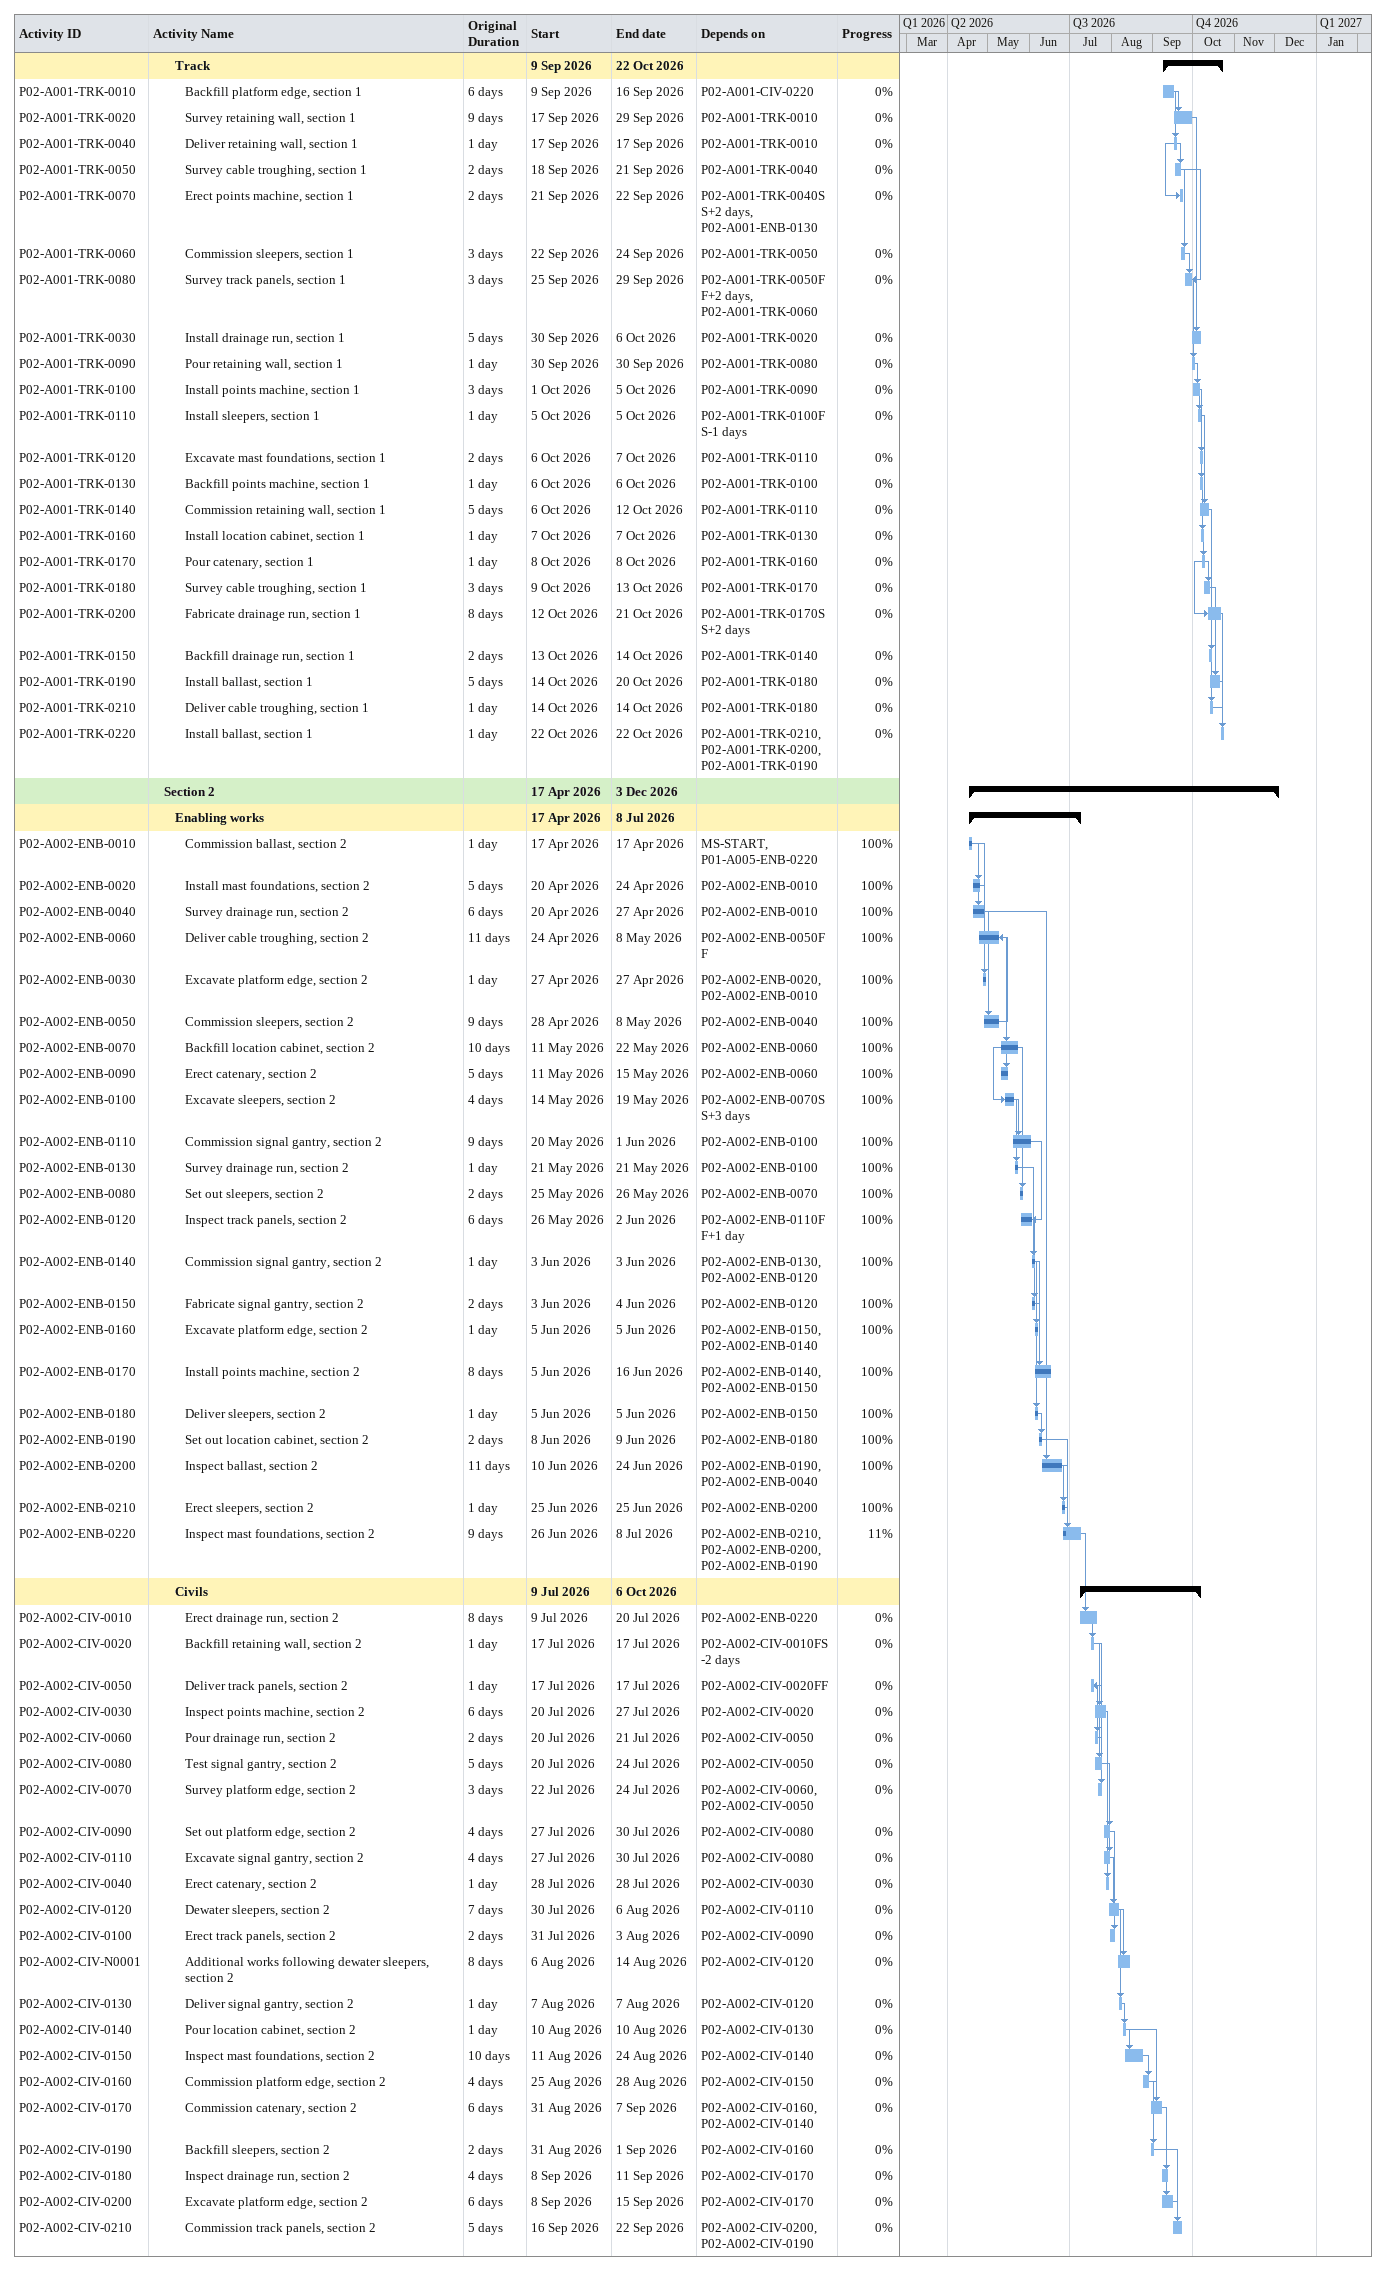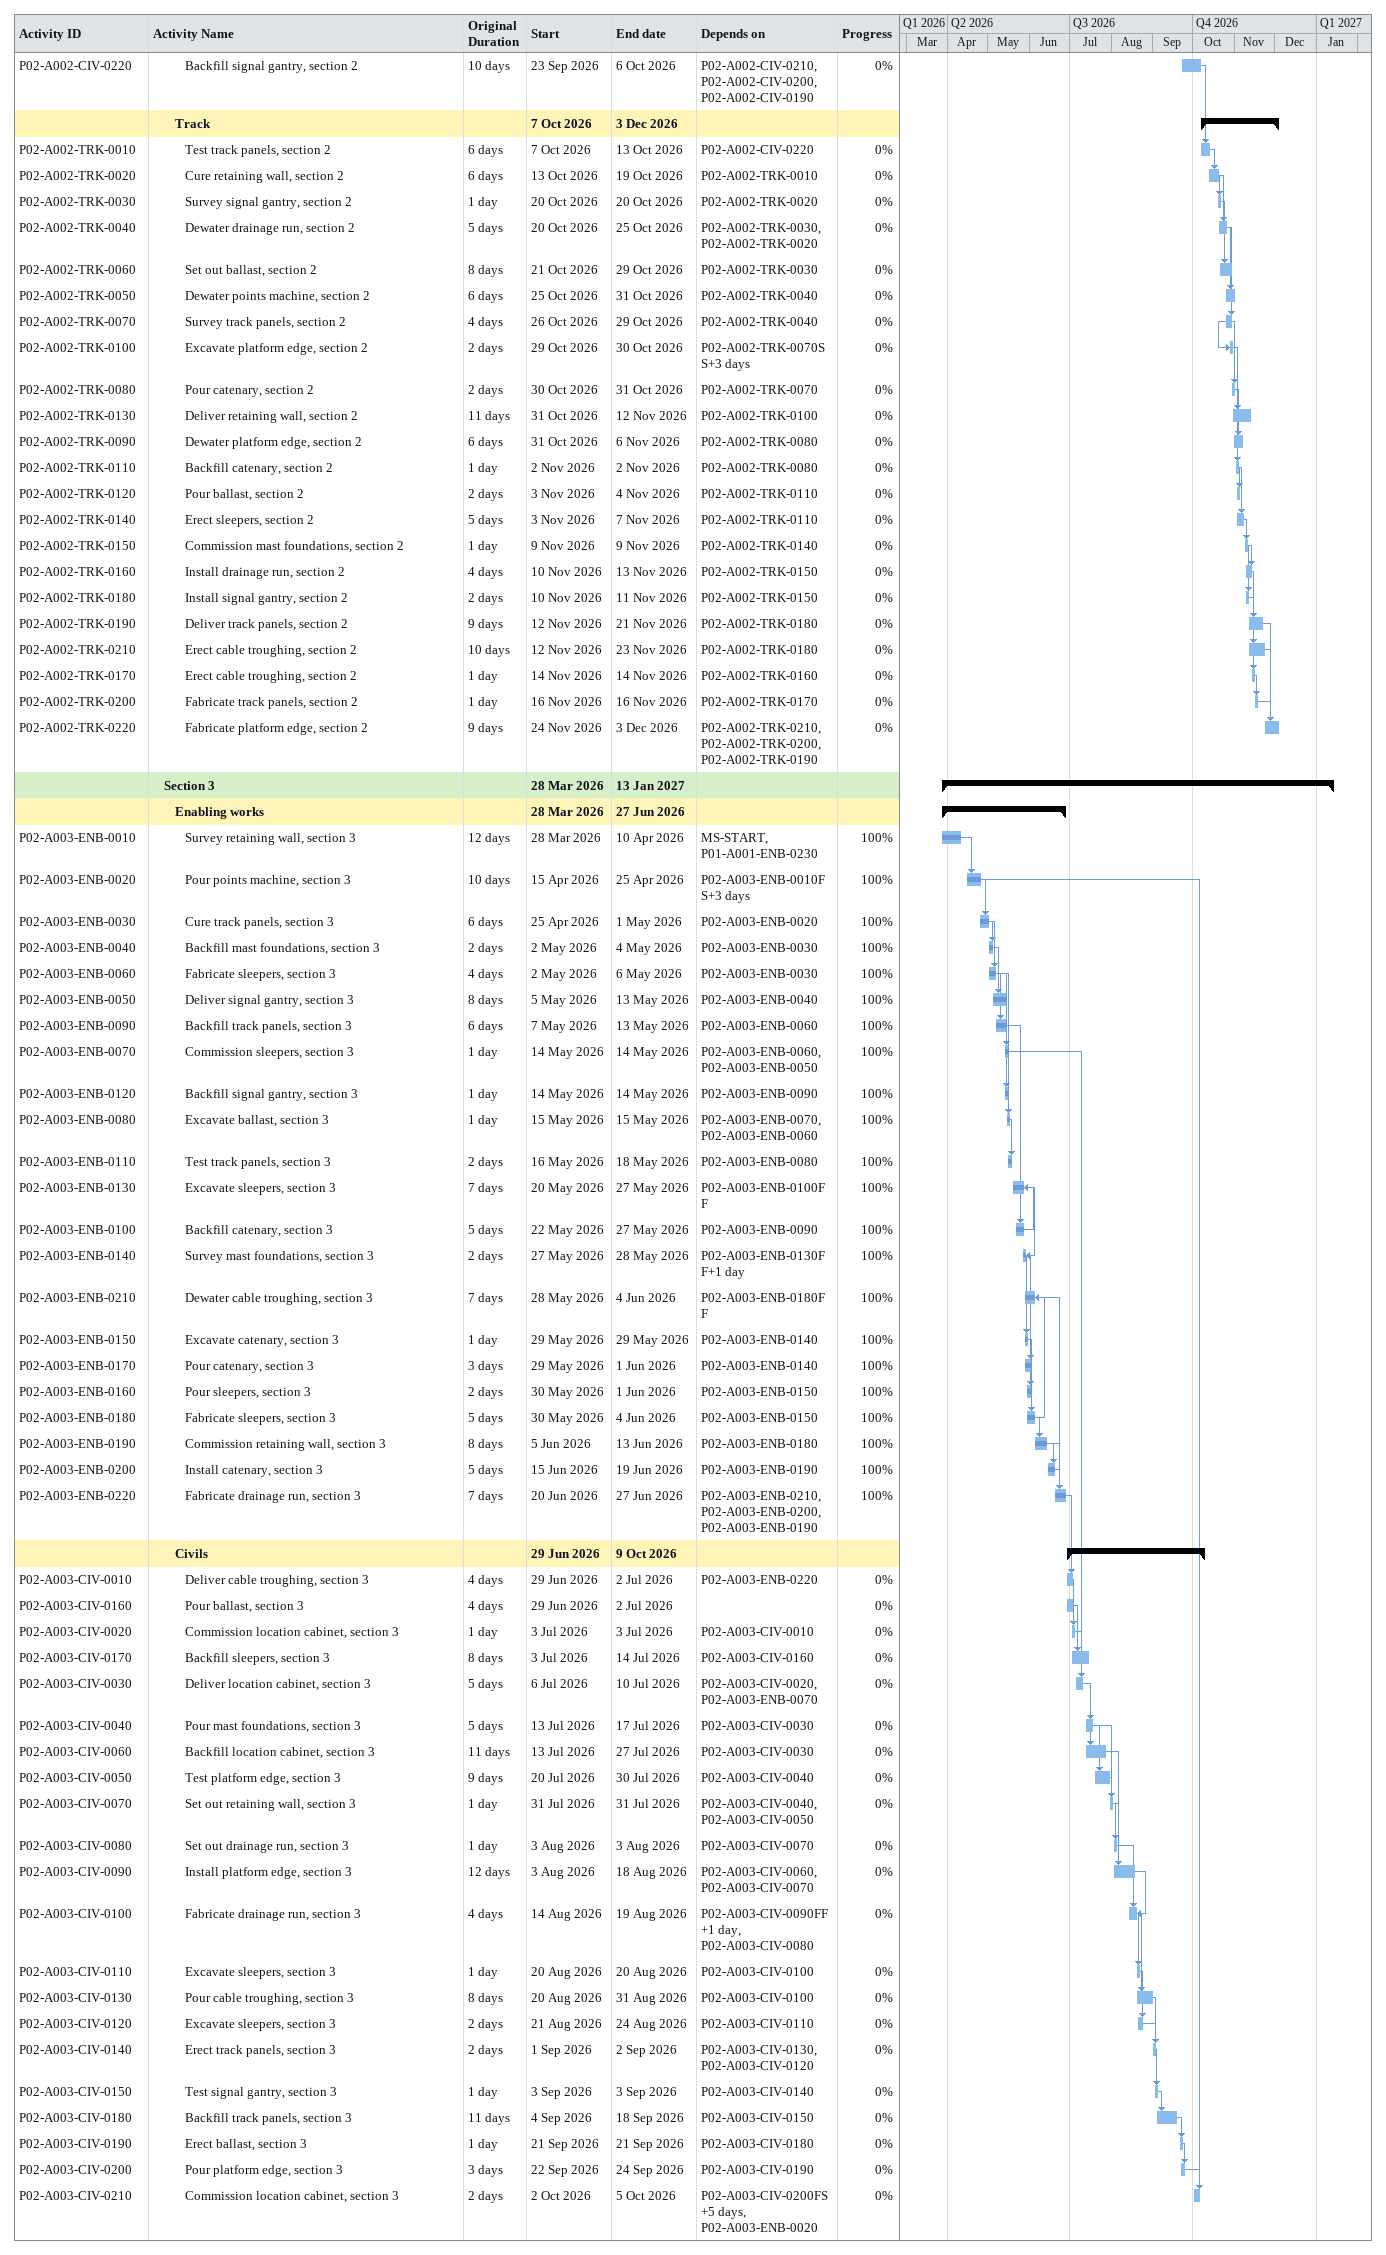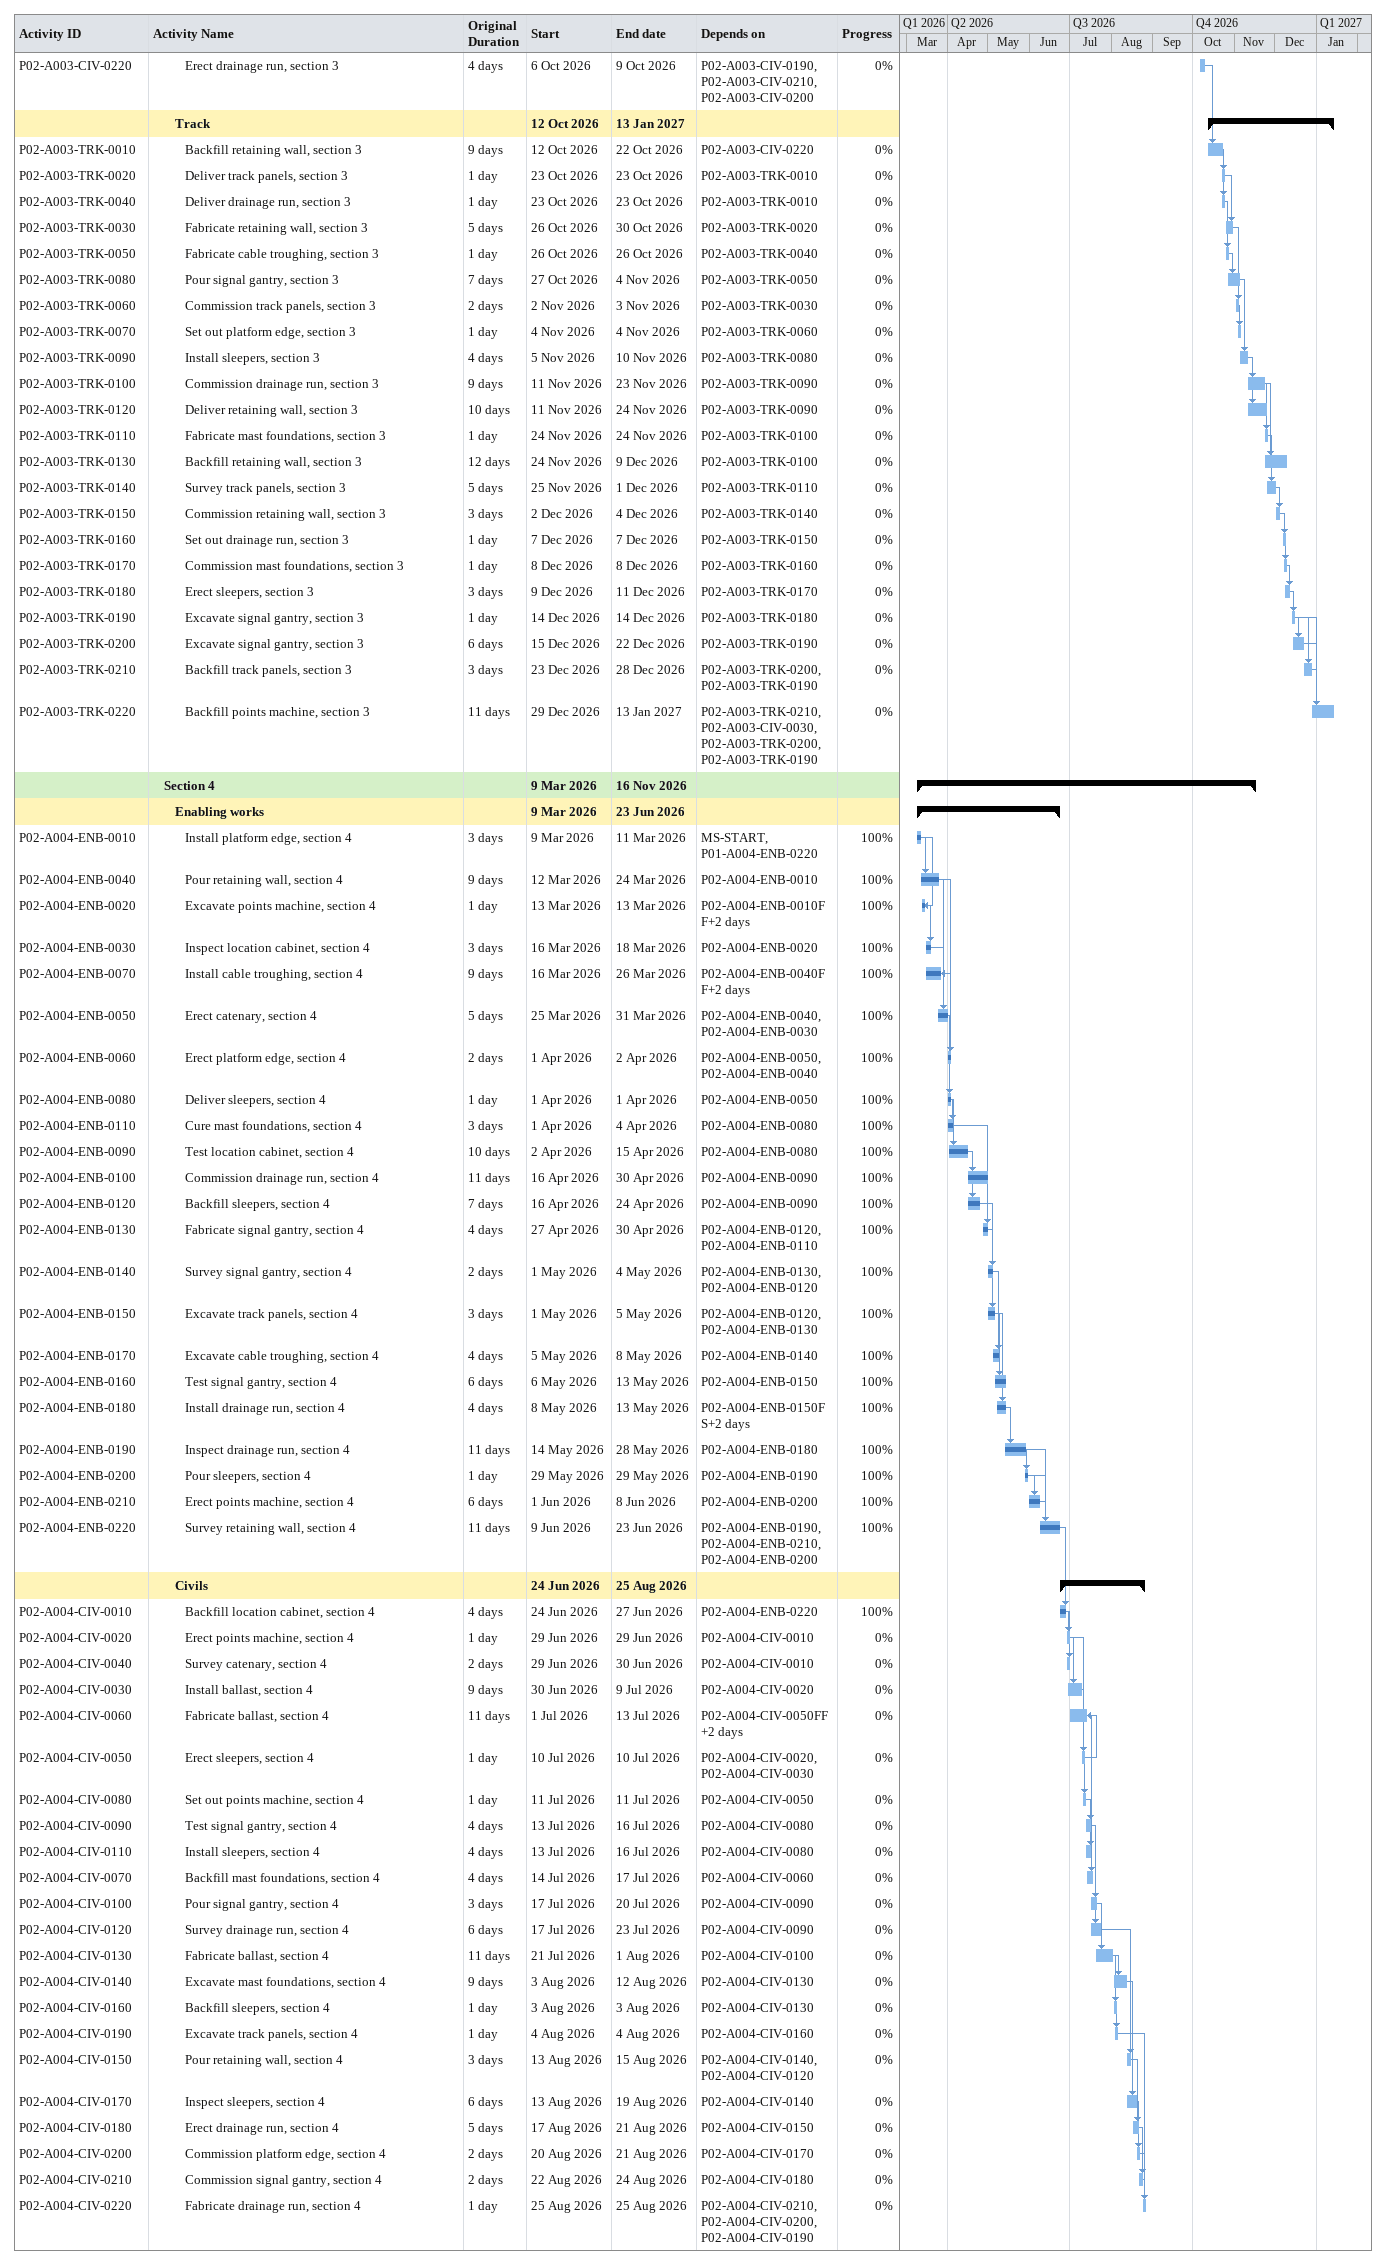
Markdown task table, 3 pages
| ID | Level | Task | Original duration | Start | Finish | Predecessors | % complete |
|---|---|---|---|---|---|---|---|
|  | 3 | **Track** |  | 2026-09-09 | 2026-10-22 |  |  |
| P02-A001-TRK-0010 | 4 | Backfill platform edge, section 1 | 6d | 2026-09-09 | 2026-09-16 | P02-A001-CIV-0220 | 0 |
| P02-A001-TRK-0020 | 4 | Survey retaining wall, section 1 | 9d | 2026-09-17 | 2026-09-29 | P02-A001-TRK-0010 | 0 |
| P02-A001-TRK-0040 | 4 | Deliver retaining wall, section 1 | 1d | 2026-09-17 | 2026-09-17 | P02-A001-TRK-0010 | 0 |
| P02-A001-TRK-0050 | 4 | Survey cable troughing, section 1 | 2d | 2026-09-18 | 2026-09-21 | P02-A001-TRK-0040 | 0 |
| P02-A001-TRK-0070 | 4 | Erect points machine, section 1 | 2d | 2026-09-21 | 2026-09-22 | P02-A001-TRK-0040SS+2d, P02-A001-ENB-0130 | 0 |
| P02-A001-TRK-0060 | 4 | Commission sleepers, section 1 | 3d | 2026-09-22 | 2026-09-24 | P02-A001-TRK-0050 | 0 |
| P02-A001-TRK-0080 | 4 | Survey track panels, section 1 | 3d | 2026-09-25 | 2026-09-29 | P02-A001-TRK-0050FF+2d, P02-A001-TRK-0060 | 0 |
| P02-A001-TRK-0030 | 4 | Install drainage run, section 1 | 5d | 2026-09-30 | 2026-10-06 | P02-A001-TRK-0020 | 0 |
| P02-A001-TRK-0090 | 4 | Pour retaining wall, section 1 | 1d | 2026-09-30 | 2026-09-30 | P02-A001-TRK-0080 | 0 |
| P02-A001-TRK-0100 | 4 | Install points machine, section 1 | 3d | 2026-10-01 | 2026-10-05 | P02-A001-TRK-0090 | 0 |
| P02-A001-TRK-0110 | 4 | Install sleepers, section 1 | 1d | 2026-10-05 | 2026-10-05 | P02-A001-TRK-0100FS-1d | 0 |
| P02-A001-TRK-0120 | 4 | Excavate mast foundations, section 1 | 2d | 2026-10-06 | 2026-10-07 | P02-A001-TRK-0110 | 0 |
| P02-A001-TRK-0130 | 4 | Backfill points machine, section 1 | 1d | 2026-10-06 | 2026-10-06 | P02-A001-TRK-0100 | 0 |
| P02-A001-TRK-0140 | 4 | Commission retaining wall, section 1 | 5d | 2026-10-06 | 2026-10-12 | P02-A001-TRK-0110 | 0 |
| P02-A001-TRK-0160 | 4 | Install location cabinet, section 1 | 1d | 2026-10-07 | 2026-10-07 | P02-A001-TRK-0130 | 0 |
| P02-A001-TRK-0170 | 4 | Pour catenary, section 1 | 1d | 2026-10-08 | 2026-10-08 | P02-A001-TRK-0160 | 0 |
| P02-A001-TRK-0180 | 4 | Survey cable troughing, section 1 | 3d | 2026-10-09 | 2026-10-13 | P02-A001-TRK-0170 | 0 |
| P02-A001-TRK-0200 | 4 | Fabricate drainage run, section 1 | 8d | 2026-10-12 | 2026-10-21 | P02-A001-TRK-0170SS+2d | 0 |
| P02-A001-TRK-0150 | 4 | Backfill drainage run, section 1 | 2d | 2026-10-13 | 2026-10-14 | P02-A001-TRK-0140 | 0 |
| P02-A001-TRK-0190 | 4 | Install ballast, section 1 | 5d | 2026-10-14 | 2026-10-20 | P02-A001-TRK-0180 | 0 |
| P02-A001-TRK-0210 | 4 | Deliver cable troughing, section 1 | 1d | 2026-10-14 | 2026-10-14 | P02-A001-TRK-0180 | 0 |
| P02-A001-TRK-0220 | 4 | Install ballast, section 1 | 1d | 2026-10-22 | 2026-10-22 | P02-A001-TRK-0210, P02-A001-TRK-0200, P02-A001-TRK-0190 | 0 |
|  | 2 | **Section 2** |  | 2026-04-17 | 2026-12-03 |  |  |
|  | 3 | **Enabling works** |  | 2026-04-17 | 2026-07-08 |  |  |
| P02-A002-ENB-0010 | 4 | Commission ballast, section 2 | 1d | 2026-04-17 | 2026-04-17 | MS-START, P01-A005-ENB-0220 | 100 |
| P02-A002-ENB-0020 | 4 | Install mast foundations, section 2 | 5d | 2026-04-20 | 2026-04-24 | P02-A002-ENB-0010 | 100 |
| P02-A002-ENB-0040 | 4 | Survey drainage run, section 2 | 6d | 2026-04-20 | 2026-04-27 | P02-A002-ENB-0010 | 100 |
| P02-A002-ENB-0060 | 4 | Deliver cable troughing, section 2 | 11d | 2026-04-24 | 2026-05-08 | P02-A002-ENB-0050FF | 100 |
| P02-A002-ENB-0030 | 4 | Excavate platform edge, section 2 | 1d | 2026-04-27 | 2026-04-27 | P02-A002-ENB-0020, P02-A002-ENB-0010 | 100 |
| P02-A002-ENB-0050 | 4 | Commission sleepers, section 2 | 9d | 2026-04-28 | 2026-05-08 | P02-A002-ENB-0040 | 100 |
| P02-A002-ENB-0070 | 4 | Backfill location cabinet, section 2 | 10d | 2026-05-11 | 2026-05-22 | P02-A002-ENB-0060 | 100 |
| P02-A002-ENB-0090 | 4 | Erect catenary, section 2 | 5d | 2026-05-11 | 2026-05-15 | P02-A002-ENB-0060 | 100 |
| P02-A002-ENB-0100 | 4 | Excavate sleepers, section 2 | 4d | 2026-05-14 | 2026-05-19 | P02-A002-ENB-0070SS+3d | 100 |
| P02-A002-ENB-0110 | 4 | Commission signal gantry, section 2 | 9d | 2026-05-20 | 2026-06-01 | P02-A002-ENB-0100 | 100 |
| P02-A002-ENB-0130 | 4 | Survey drainage run, section 2 | 1d | 2026-05-21 | 2026-05-21 | P02-A002-ENB-0100 | 100 |
| P02-A002-ENB-0080 | 4 | Set out sleepers, section 2 | 2d | 2026-05-25 | 2026-05-26 | P02-A002-ENB-0070 | 100 |
| P02-A002-ENB-0120 | 4 | Inspect track panels, section 2 | 6d | 2026-05-26 | 2026-06-02 | P02-A002-ENB-0110FF+1d | 100 |
| P02-A002-ENB-0140 | 4 | Commission signal gantry, section 2 | 1d | 2026-06-03 | 2026-06-03 | P02-A002-ENB-0130, P02-A002-ENB-0120 | 100 |
| P02-A002-ENB-0150 | 4 | Fabricate signal gantry, section 2 | 2d | 2026-06-03 | 2026-06-04 | P02-A002-ENB-0120 | 100 |
| P02-A002-ENB-0160 | 4 | Excavate platform edge, section 2 | 1d | 2026-06-05 | 2026-06-05 | P02-A002-ENB-0150, P02-A002-ENB-0140 | 100 |
| P02-A002-ENB-0170 | 4 | Install points machine, section 2 | 8d | 2026-06-05 | 2026-06-16 | P02-A002-ENB-0140, P02-A002-ENB-0150 | 100 |
| P02-A002-ENB-0180 | 4 | Deliver sleepers, section 2 | 1d | 2026-06-05 | 2026-06-05 | P02-A002-ENB-0150 | 100 |
| P02-A002-ENB-0190 | 4 | Set out location cabinet, section 2 | 2d | 2026-06-08 | 2026-06-09 | P02-A002-ENB-0180 | 100 |
| P02-A002-ENB-0200 | 4 | Inspect ballast, section 2 | 11d | 2026-06-10 | 2026-06-24 | P02-A002-ENB-0190, P02-A002-ENB-0040 | 100 |
| P02-A002-ENB-0210 | 4 | Erect sleepers, section 2 | 1d | 2026-06-25 | 2026-06-25 | P02-A002-ENB-0200 | 100 |
| P02-A002-ENB-0220 | 4 | Inspect mast foundations, section 2 | 9d | 2026-06-26 | 2026-07-08 | P02-A002-ENB-0210, P02-A002-ENB-0200, P02-A002-ENB-0190 | 11 |
|  | 3 | **Civils** |  | 2026-07-09 | 2026-10-06 |  |  |
| P02-A002-CIV-0010 | 4 | Erect drainage run, section 2 | 8d | 2026-07-09 | 2026-07-20 | P02-A002-ENB-0220 | 0 |
| P02-A002-CIV-0020 | 4 | Backfill retaining wall, section 2 | 1d | 2026-07-17 | 2026-07-17 | P02-A002-CIV-0010FS-2d | 0 |
| P02-A002-CIV-0050 | 4 | Deliver track panels, section 2 | 1d | 2026-07-17 | 2026-07-17 | P02-A002-CIV-0020FF | 0 |
| P02-A002-CIV-0030 | 4 | Inspect points machine, section 2 | 6d | 2026-07-20 | 2026-07-27 | P02-A002-CIV-0020 | 0 |
| P02-A002-CIV-0060 | 4 | Pour drainage run, section 2 | 2d | 2026-07-20 | 2026-07-21 | P02-A002-CIV-0050 | 0 |
| P02-A002-CIV-0080 | 4 | Test signal gantry, section 2 | 5d | 2026-07-20 | 2026-07-24 | P02-A002-CIV-0050 | 0 |
| P02-A002-CIV-0070 | 4 | Survey platform edge, section 2 | 3d | 2026-07-22 | 2026-07-24 | P02-A002-CIV-0060, P02-A002-CIV-0050 | 0 |
| P02-A002-CIV-0090 | 4 | Set out platform edge, section 2 | 4d | 2026-07-27 | 2026-07-30 | P02-A002-CIV-0080 | 0 |
| P02-A002-CIV-0110 | 4 | Excavate signal gantry, section 2 | 4d | 2026-07-27 | 2026-07-30 | P02-A002-CIV-0080 | 0 |
| P02-A002-CIV-0040 | 4 | Erect catenary, section 2 | 1d | 2026-07-28 | 2026-07-28 | P02-A002-CIV-0030 | 0 |
| P02-A002-CIV-0120 | 4 | Dewater sleepers, section 2 | 7d | 2026-07-30 | 2026-08-06 | P02-A002-CIV-0110 | 0 |
| P02-A002-CIV-0100 | 4 | Erect track panels, section 2 | 2d | 2026-07-31 | 2026-08-03 | P02-A002-CIV-0090 | 0 |
| P02-A002-CIV-N0001 | 4 | Additional works following dewater sleepers, section 2 | 8d | 2026-08-06 | 2026-08-14 | P02-A002-CIV-0120 | 0 |
| P02-A002-CIV-0130 | 4 | Deliver signal gantry, section 2 | 1d | 2026-08-07 | 2026-08-07 | P02-A002-CIV-0120 | 0 |
| P02-A002-CIV-0140 | 4 | Pour location cabinet, section 2 | 1d | 2026-08-10 | 2026-08-10 | P02-A002-CIV-0130 | 0 |
| P02-A002-CIV-0150 | 4 | Inspect mast foundations, section 2 | 10d | 2026-08-11 | 2026-08-24 | P02-A002-CIV-0140 | 0 |
| P02-A002-CIV-0160 | 4 | Commission platform edge, section 2 | 4d | 2026-08-25 | 2026-08-28 | P02-A002-CIV-0150 | 0 |
| P02-A002-CIV-0170 | 4 | Commission catenary, section 2 | 6d | 2026-08-31 | 2026-09-07 | P02-A002-CIV-0160, P02-A002-CIV-0140 | 0 |
| P02-A002-CIV-0190 | 4 | Backfill sleepers, section 2 | 2d | 2026-08-31 | 2026-09-01 | P02-A002-CIV-0160 | 0 |
| P02-A002-CIV-0180 | 4 | Inspect drainage run, section 2 | 4d | 2026-09-08 | 2026-09-11 | P02-A002-CIV-0170 | 0 |
| P02-A002-CIV-0200 | 4 | Excavate platform edge, section 2 | 6d | 2026-09-08 | 2026-09-15 | P02-A002-CIV-0170 | 0 |
| P02-A002-CIV-0210 | 4 | Commission track panels, section 2 | 5d | 2026-09-16 | 2026-09-22 | P02-A002-CIV-0200, P02-A002-CIV-0190 | 0 |
| P02-A002-CIV-0220 | 4 | Backfill signal gantry, section 2 | 10d | 2026-09-23 | 2026-10-06 | P02-A002-CIV-0210, P02-A002-CIV-0200, P02-A002-CIV-0190 | 0 |
|  | 3 | **Track** |  | 2026-10-07 | 2026-12-03 |  |  |
| P02-A002-TRK-0010 | 4 | Test track panels, section 2 | 6d | 2026-10-07 | 2026-10-13 | P02-A002-CIV-0220 | 0 |
| P02-A002-TRK-0020 | 4 | Cure retaining wall, section 2 | 6d | 2026-10-13 | 2026-10-19 | P02-A002-TRK-0010 | 0 |
| P02-A002-TRK-0030 | 4 | Survey signal gantry, section 2 | 1d | 2026-10-20 | 2026-10-20 | P02-A002-TRK-0020 | 0 |
| P02-A002-TRK-0040 | 4 | Dewater drainage run, section 2 | 5d | 2026-10-20 | 2026-10-25 | P02-A002-TRK-0030, P02-A002-TRK-0020 | 0 |
| P02-A002-TRK-0060 | 4 | Set out ballast, section 2 | 8d | 2026-10-21 | 2026-10-29 | P02-A002-TRK-0030 | 0 |
| P02-A002-TRK-0050 | 4 | Dewater points machine, section 2 | 6d | 2026-10-25 | 2026-10-31 | P02-A002-TRK-0040 | 0 |
| P02-A002-TRK-0070 | 4 | Survey track panels, section 2 | 4d | 2026-10-26 | 2026-10-29 | P02-A002-TRK-0040 | 0 |
| P02-A002-TRK-0100 | 4 | Excavate platform edge, section 2 | 2d | 2026-10-29 | 2026-10-30 | P02-A002-TRK-0070SS+3d | 0 |
| P02-A002-TRK-0080 | 4 | Pour catenary, section 2 | 2d | 2026-10-30 | 2026-10-31 | P02-A002-TRK-0070 | 0 |
| P02-A002-TRK-0130 | 4 | Deliver retaining wall, section 2 | 11d | 2026-10-31 | 2026-11-12 | P02-A002-TRK-0100 | 0 |
| P02-A002-TRK-0090 | 4 | Dewater platform edge, section 2 | 6d | 2026-10-31 | 2026-11-06 | P02-A002-TRK-0080 | 0 |
| P02-A002-TRK-0110 | 4 | Backfill catenary, section 2 | 1d | 2026-11-02 | 2026-11-02 | P02-A002-TRK-0080 | 0 |
| P02-A002-TRK-0120 | 4 | Pour ballast, section 2 | 2d | 2026-11-03 | 2026-11-04 | P02-A002-TRK-0110 | 0 |
| P02-A002-TRK-0140 | 4 | Erect sleepers, section 2 | 5d | 2026-11-03 | 2026-11-07 | P02-A002-TRK-0110 | 0 |
| P02-A002-TRK-0150 | 4 | Commission mast foundations, section 2 | 1d | 2026-11-09 | 2026-11-09 | P02-A002-TRK-0140 | 0 |
| P02-A002-TRK-0160 | 4 | Install drainage run, section 2 | 4d | 2026-11-10 | 2026-11-13 | P02-A002-TRK-0150 | 0 |
| P02-A002-TRK-0180 | 4 | Install signal gantry, section 2 | 2d | 2026-11-10 | 2026-11-11 | P02-A002-TRK-0150 | 0 |
| P02-A002-TRK-0190 | 4 | Deliver track panels, section 2 | 9d | 2026-11-12 | 2026-11-21 | P02-A002-TRK-0180 | 0 |
| P02-A002-TRK-0210 | 4 | Erect cable troughing, section 2 | 10d | 2026-11-12 | 2026-11-23 | P02-A002-TRK-0180 | 0 |
| P02-A002-TRK-0170 | 4 | Erect cable troughing, section 2 | 1d | 2026-11-14 | 2026-11-14 | P02-A002-TRK-0160 | 0 |
| P02-A002-TRK-0200 | 4 | Fabricate track panels, section 2 | 1d | 2026-11-16 | 2026-11-16 | P02-A002-TRK-0170 | 0 |
| P02-A002-TRK-0220 | 4 | Fabricate platform edge, section 2 | 9d | 2026-11-24 | 2026-12-03 | P02-A002-TRK-0210, P02-A002-TRK-0200, P02-A002-TRK-0190 | 0 |
|  | 2 | **Section 3** |  | 2026-03-28 | 2027-01-13 |  |  |
|  | 3 | **Enabling works** |  | 2026-03-28 | 2026-06-27 |  |  |
| P02-A003-ENB-0010 | 4 | Survey retaining wall, section 3 | 12d | 2026-03-28 | 2026-04-10 | MS-START, P01-A001-ENB-0230 | 100 |
| P02-A003-ENB-0020 | 4 | Pour points machine, section 3 | 10d | 2026-04-15 | 2026-04-25 | P02-A003-ENB-0010FS+3d | 100 |
| P02-A003-ENB-0030 | 4 | Cure track panels, section 3 | 6d | 2026-04-25 | 2026-05-01 | P02-A003-ENB-0020 | 100 |
| P02-A003-ENB-0040 | 4 | Backfill mast foundations, section 3 | 2d | 2026-05-02 | 2026-05-04 | P02-A003-ENB-0030 | 100 |
| P02-A003-ENB-0060 | 4 | Fabricate sleepers, section 3 | 4d | 2026-05-02 | 2026-05-06 | P02-A003-ENB-0030 | 100 |
| P02-A003-ENB-0050 | 4 | Deliver signal gantry, section 3 | 8d | 2026-05-05 | 2026-05-13 | P02-A003-ENB-0040 | 100 |
| P02-A003-ENB-0090 | 4 | Backfill track panels, section 3 | 6d | 2026-05-07 | 2026-05-13 | P02-A003-ENB-0060 | 100 |
| P02-A003-ENB-0070 | 4 | Commission sleepers, section 3 | 1d | 2026-05-14 | 2026-05-14 | P02-A003-ENB-0060, P02-A003-ENB-0050 | 100 |
| P02-A003-ENB-0120 | 4 | Backfill signal gantry, section 3 | 1d | 2026-05-14 | 2026-05-14 | P02-A003-ENB-0090 | 100 |
| P02-A003-ENB-0080 | 4 | Excavate ballast, section 3 | 1d | 2026-05-15 | 2026-05-15 | P02-A003-ENB-0070, P02-A003-ENB-0060 | 100 |
| P02-A003-ENB-0110 | 4 | Test track panels, section 3 | 2d | 2026-05-16 | 2026-05-18 | P02-A003-ENB-0080 | 100 |
| P02-A003-ENB-0130 | 4 | Excavate sleepers, section 3 | 7d | 2026-05-20 | 2026-05-27 | P02-A003-ENB-0100FF | 100 |
| P02-A003-ENB-0100 | 4 | Backfill catenary, section 3 | 5d | 2026-05-22 | 2026-05-27 | P02-A003-ENB-0090 | 100 |
| P02-A003-ENB-0140 | 4 | Survey mast foundations, section 3 | 2d | 2026-05-27 | 2026-05-28 | P02-A003-ENB-0130FF+1d | 100 |
| P02-A003-ENB-0210 | 4 | Dewater cable troughing, section 3 | 7d | 2026-05-28 | 2026-06-04 | P02-A003-ENB-0180FF | 100 |
| P02-A003-ENB-0150 | 4 | Excavate catenary, section 3 | 1d | 2026-05-29 | 2026-05-29 | P02-A003-ENB-0140 | 100 |
| P02-A003-ENB-0170 | 4 | Pour catenary, section 3 | 3d | 2026-05-29 | 2026-06-01 | P02-A003-ENB-0140 | 100 |
| P02-A003-ENB-0160 | 4 | Pour sleepers, section 3 | 2d | 2026-05-30 | 2026-06-01 | P02-A003-ENB-0150 | 100 |
| P02-A003-ENB-0180 | 4 | Fabricate sleepers, section 3 | 5d | 2026-05-30 | 2026-06-04 | P02-A003-ENB-0150 | 100 |
| P02-A003-ENB-0190 | 4 | Commission retaining wall, section 3 | 8d | 2026-06-05 | 2026-06-13 | P02-A003-ENB-0180 | 100 |
| P02-A003-ENB-0200 | 4 | Install catenary, section 3 | 5d | 2026-06-15 | 2026-06-19 | P02-A003-ENB-0190 | 100 |
| P02-A003-ENB-0220 | 4 | Fabricate drainage run, section 3 | 7d | 2026-06-20 | 2026-06-27 | P02-A003-ENB-0210, P02-A003-ENB-0200, P02-A003-ENB-0190 | 100 |
|  | 3 | **Civils** |  | 2026-06-29 | 2026-10-09 |  |  |
| P02-A003-CIV-0010 | 4 | Deliver cable troughing, section 3 | 4d | 2026-06-29 | 2026-07-02 | P02-A003-ENB-0220 | 0 |
| P02-A003-CIV-0160 | 4 | Pour ballast, section 3 | 4d | 2026-06-29 | 2026-07-02 |  | 0 |
| P02-A003-CIV-0020 | 4 | Commission location cabinet, section 3 | 1d | 2026-07-03 | 2026-07-03 | P02-A003-CIV-0010 | 0 |
| P02-A003-CIV-0170 | 4 | Backfill sleepers, section 3 | 8d | 2026-07-03 | 2026-07-14 | P02-A003-CIV-0160 | 0 |
| P02-A003-CIV-0030 | 4 | Deliver location cabinet, section 3 | 5d | 2026-07-06 | 2026-07-10 | P02-A003-CIV-0020, P02-A003-ENB-0070 | 0 |
| P02-A003-CIV-0040 | 4 | Pour mast foundations, section 3 | 5d | 2026-07-13 | 2026-07-17 | P02-A003-CIV-0030 | 0 |
| P02-A003-CIV-0060 | 4 | Backfill location cabinet, section 3 | 11d | 2026-07-13 | 2026-07-27 | P02-A003-CIV-0030 | 0 |
| P02-A003-CIV-0050 | 4 | Test platform edge, section 3 | 9d | 2026-07-20 | 2026-07-30 | P02-A003-CIV-0040 | 0 |
| P02-A003-CIV-0070 | 4 | Set out retaining wall, section 3 | 1d | 2026-07-31 | 2026-07-31 | P02-A003-CIV-0040, P02-A003-CIV-0050 | 0 |
| P02-A003-CIV-0080 | 4 | Set out drainage run, section 3 | 1d | 2026-08-03 | 2026-08-03 | P02-A003-CIV-0070 | 0 |
| P02-A003-CIV-0090 | 4 | Install platform edge, section 3 | 12d | 2026-08-03 | 2026-08-18 | P02-A003-CIV-0060, P02-A003-CIV-0070 | 0 |
| P02-A003-CIV-0100 | 4 | Fabricate drainage run, section 3 | 4d | 2026-08-14 | 2026-08-19 | P02-A003-CIV-0090FF+1d, P02-A003-CIV-0080 | 0 |
| P02-A003-CIV-0110 | 4 | Excavate sleepers, section 3 | 1d | 2026-08-20 | 2026-08-20 | P02-A003-CIV-0100 | 0 |
| P02-A003-CIV-0130 | 4 | Pour cable troughing, section 3 | 8d | 2026-08-20 | 2026-08-31 | P02-A003-CIV-0100 | 0 |
| P02-A003-CIV-0120 | 4 | Excavate sleepers, section 3 | 2d | 2026-08-21 | 2026-08-24 | P02-A003-CIV-0110 | 0 |
| P02-A003-CIV-0140 | 4 | Erect track panels, section 3 | 2d | 2026-09-01 | 2026-09-02 | P02-A003-CIV-0130, P02-A003-CIV-0120 | 0 |
| P02-A003-CIV-0150 | 4 | Test signal gantry, section 3 | 1d | 2026-09-03 | 2026-09-03 | P02-A003-CIV-0140 | 0 |
| P02-A003-CIV-0180 | 4 | Backfill track panels, section 3 | 11d | 2026-09-04 | 2026-09-18 | P02-A003-CIV-0150 | 0 |
| P02-A003-CIV-0190 | 4 | Erect ballast, section 3 | 1d | 2026-09-21 | 2026-09-21 | P02-A003-CIV-0180 | 0 |
| P02-A003-CIV-0200 | 4 | Pour platform edge, section 3 | 3d | 2026-09-22 | 2026-09-24 | P02-A003-CIV-0190 | 0 |
| P02-A003-CIV-0210 | 4 | Commission location cabinet, section 3 | 2d | 2026-10-02 | 2026-10-05 | P02-A003-CIV-0200FS+5d, P02-A003-ENB-0020 | 0 |
| P02-A003-CIV-0220 | 4 | Erect drainage run, section 3 | 4d | 2026-10-06 | 2026-10-09 | P02-A003-CIV-0190, P02-A003-CIV-0210, P02-A003-CIV-0200 | 0 |
|  | 3 | **Track** |  | 2026-10-12 | 2027-01-13 |  |  |
| P02-A003-TRK-0010 | 4 | Backfill retaining wall, section 3 | 9d | 2026-10-12 | 2026-10-22 | P02-A003-CIV-0220 | 0 |
| P02-A003-TRK-0020 | 4 | Deliver track panels, section 3 | 1d | 2026-10-23 | 2026-10-23 | P02-A003-TRK-0010 | 0 |
| P02-A003-TRK-0040 | 4 | Deliver drainage run, section 3 | 1d | 2026-10-23 | 2026-10-23 | P02-A003-TRK-0010 | 0 |
| P02-A003-TRK-0030 | 4 | Fabricate retaining wall, section 3 | 5d | 2026-10-26 | 2026-10-30 | P02-A003-TRK-0020 | 0 |
| P02-A003-TRK-0050 | 4 | Fabricate cable troughing, section 3 | 1d | 2026-10-26 | 2026-10-26 | P02-A003-TRK-0040 | 0 |
| P02-A003-TRK-0080 | 4 | Pour signal gantry, section 3 | 7d | 2026-10-27 | 2026-11-04 | P02-A003-TRK-0050 | 0 |
| P02-A003-TRK-0060 | 4 | Commission track panels, section 3 | 2d | 2026-11-02 | 2026-11-03 | P02-A003-TRK-0030 | 0 |
| P02-A003-TRK-0070 | 4 | Set out platform edge, section 3 | 1d | 2026-11-04 | 2026-11-04 | P02-A003-TRK-0060 | 0 |
| P02-A003-TRK-0090 | 4 | Install sleepers, section 3 | 4d | 2026-11-05 | 2026-11-10 | P02-A003-TRK-0080 | 0 |
| P02-A003-TRK-0100 | 4 | Commission drainage run, section 3 | 9d | 2026-11-11 | 2026-11-23 | P02-A003-TRK-0090 | 0 |
| P02-A003-TRK-0120 | 4 | Deliver retaining wall, section 3 | 10d | 2026-11-11 | 2026-11-24 | P02-A003-TRK-0090 | 0 |
| P02-A003-TRK-0110 | 4 | Fabricate mast foundations, section 3 | 1d | 2026-11-24 | 2026-11-24 | P02-A003-TRK-0100 | 0 |
| P02-A003-TRK-0130 | 4 | Backfill retaining wall, section 3 | 12d | 2026-11-24 | 2026-12-09 | P02-A003-TRK-0100 | 0 |
| P02-A003-TRK-0140 | 4 | Survey track panels, section 3 | 5d | 2026-11-25 | 2026-12-01 | P02-A003-TRK-0110 | 0 |
| P02-A003-TRK-0150 | 4 | Commission retaining wall, section 3 | 3d | 2026-12-02 | 2026-12-04 | P02-A003-TRK-0140 | 0 |
| P02-A003-TRK-0160 | 4 | Set out drainage run, section 3 | 1d | 2026-12-07 | 2026-12-07 | P02-A003-TRK-0150 | 0 |
| P02-A003-TRK-0170 | 4 | Commission mast foundations, section 3 | 1d | 2026-12-08 | 2026-12-08 | P02-A003-TRK-0160 | 0 |
| P02-A003-TRK-0180 | 4 | Erect sleepers, section 3 | 3d | 2026-12-09 | 2026-12-11 | P02-A003-TRK-0170 | 0 |
| P02-A003-TRK-0190 | 4 | Excavate signal gantry, section 3 | 1d | 2026-12-14 | 2026-12-14 | P02-A003-TRK-0180 | 0 |
| P02-A003-TRK-0200 | 4 | Excavate signal gantry, section 3 | 6d | 2026-12-15 | 2026-12-22 | P02-A003-TRK-0190 | 0 |
| P02-A003-TRK-0210 | 4 | Backfill track panels, section 3 | 3d | 2026-12-23 | 2026-12-28 | P02-A003-TRK-0200, P02-A003-TRK-0190 | 0 |
| P02-A003-TRK-0220 | 4 | Backfill points machine, section 3 | 11d | 2026-12-29 | 2027-01-13 | P02-A003-TRK-0210, P02-A003-CIV-0030, P02-A003-TRK-0200, P02-A003-TRK-0190 | 0 |
|  | 2 | **Section 4** |  | 2026-03-09 | 2026-11-16 |  |  |
|  | 3 | **Enabling works** |  | 2026-03-09 | 2026-06-23 |  |  |
| P02-A004-ENB-0010 | 4 | Install platform edge, section 4 | 3d | 2026-03-09 | 2026-03-11 | MS-START, P01-A004-ENB-0220 | 100 |
| P02-A004-ENB-0040 | 4 | Pour retaining wall, section 4 | 9d | 2026-03-12 | 2026-03-24 | P02-A004-ENB-0010 | 100 |
| P02-A004-ENB-0020 | 4 | Excavate points machine, section 4 | 1d | 2026-03-13 | 2026-03-13 | P02-A004-ENB-0010FF+2d | 100 |
| P02-A004-ENB-0030 | 4 | Inspect location cabinet, section 4 | 3d | 2026-03-16 | 2026-03-18 | P02-A004-ENB-0020 | 100 |
| P02-A004-ENB-0070 | 4 | Install cable troughing, section 4 | 9d | 2026-03-16 | 2026-03-26 | P02-A004-ENB-0040FF+2d | 100 |
| P02-A004-ENB-0050 | 4 | Erect catenary, section 4 | 5d | 2026-03-25 | 2026-03-31 | P02-A004-ENB-0040, P02-A004-ENB-0030 | 100 |
| P02-A004-ENB-0060 | 4 | Erect platform edge, section 4 | 2d | 2026-04-01 | 2026-04-02 | P02-A004-ENB-0050, P02-A004-ENB-0040 | 100 |
| P02-A004-ENB-0080 | 4 | Deliver sleepers, section 4 | 1d | 2026-04-01 | 2026-04-01 | P02-A004-ENB-0050 | 100 |
| P02-A004-ENB-0110 | 4 | Cure mast foundations, section 4 | 3d | 2026-04-01 | 2026-04-04 | P02-A004-ENB-0080 | 100 |
| P02-A004-ENB-0090 | 4 | Test location cabinet, section 4 | 10d | 2026-04-02 | 2026-04-15 | P02-A004-ENB-0080 | 100 |
| P02-A004-ENB-0100 | 4 | Commission drainage run, section 4 | 11d | 2026-04-16 | 2026-04-30 | P02-A004-ENB-0090 | 100 |
| P02-A004-ENB-0120 | 4 | Backfill sleepers, section 4 | 7d | 2026-04-16 | 2026-04-24 | P02-A004-ENB-0090 | 100 |
| P02-A004-ENB-0130 | 4 | Fabricate signal gantry, section 4 | 4d | 2026-04-27 | 2026-04-30 | P02-A004-ENB-0120, P02-A004-ENB-0110 | 100 |
| P02-A004-ENB-0140 | 4 | Survey signal gantry, section 4 | 2d | 2026-05-01 | 2026-05-04 | P02-A004-ENB-0130, P02-A004-ENB-0120 | 100 |
| P02-A004-ENB-0150 | 4 | Excavate track panels, section 4 | 3d | 2026-05-01 | 2026-05-05 | P02-A004-ENB-0120, P02-A004-ENB-0130 | 100 |
| P02-A004-ENB-0170 | 4 | Excavate cable troughing, section 4 | 4d | 2026-05-05 | 2026-05-08 | P02-A004-ENB-0140 | 100 |
| P02-A004-ENB-0160 | 4 | Test signal gantry, section 4 | 6d | 2026-05-06 | 2026-05-13 | P02-A004-ENB-0150 | 100 |
| P02-A004-ENB-0180 | 4 | Install drainage run, section 4 | 4d | 2026-05-08 | 2026-05-13 | P02-A004-ENB-0150FS+2d | 100 |
| P02-A004-ENB-0190 | 4 | Inspect drainage run, section 4 | 11d | 2026-05-14 | 2026-05-28 | P02-A004-ENB-0180 | 100 |
| P02-A004-ENB-0200 | 4 | Pour sleepers, section 4 | 1d | 2026-05-29 | 2026-05-29 | P02-A004-ENB-0190 | 100 |
| P02-A004-ENB-0210 | 4 | Erect points machine, section 4 | 6d | 2026-06-01 | 2026-06-08 | P02-A004-ENB-0200 | 100 |
| P02-A004-ENB-0220 | 4 | Survey retaining wall, section 4 | 11d | 2026-06-09 | 2026-06-23 | P02-A004-ENB-0190, P02-A004-ENB-0210, P02-A004-ENB-0200 | 100 |
|  | 3 | **Civils** |  | 2026-06-24 | 2026-08-25 |  |  |
| P02-A004-CIV-0010 | 4 | Backfill location cabinet, section 4 | 4d | 2026-06-24 | 2026-06-27 | P02-A004-ENB-0220 | 100 |
| P02-A004-CIV-0020 | 4 | Erect points machine, section 4 | 1d | 2026-06-29 | 2026-06-29 | P02-A004-CIV-0010 | 0 |
| P02-A004-CIV-0040 | 4 | Survey catenary, section 4 | 2d | 2026-06-29 | 2026-06-30 | P02-A004-CIV-0010 | 0 |
| P02-A004-CIV-0030 | 4 | Install ballast, section 4 | 9d | 2026-06-30 | 2026-07-09 | P02-A004-CIV-0020 | 0 |
| P02-A004-CIV-0060 | 4 | Fabricate ballast, section 4 | 11d | 2026-07-01 | 2026-07-13 | P02-A004-CIV-0050FF+2d | 0 |
| P02-A004-CIV-0050 | 4 | Erect sleepers, section 4 | 1d | 2026-07-10 | 2026-07-10 | P02-A004-CIV-0020, P02-A004-CIV-0030 | 0 |
| P02-A004-CIV-0080 | 4 | Set out points machine, section 4 | 1d | 2026-07-11 | 2026-07-11 | P02-A004-CIV-0050 | 0 |
| P02-A004-CIV-0090 | 4 | Test signal gantry, section 4 | 4d | 2026-07-13 | 2026-07-16 | P02-A004-CIV-0080 | 0 |
| P02-A004-CIV-0110 | 4 | Install sleepers, section 4 | 4d | 2026-07-13 | 2026-07-16 | P02-A004-CIV-0080 | 0 |
| P02-A004-CIV-0070 | 4 | Backfill mast foundations, section 4 | 4d | 2026-07-14 | 2026-07-17 | P02-A004-CIV-0060 | 0 |
| P02-A004-CIV-0100 | 4 | Pour signal gantry, section 4 | 3d | 2026-07-17 | 2026-07-20 | P02-A004-CIV-0090 | 0 |
| P02-A004-CIV-0120 | 4 | Survey drainage run, section 4 | 6d | 2026-07-17 | 2026-07-23 | P02-A004-CIV-0090 | 0 |
| P02-A004-CIV-0130 | 4 | Fabricate ballast, section 4 | 11d | 2026-07-21 | 2026-08-01 | P02-A004-CIV-0100 | 0 |
| P02-A004-CIV-0140 | 4 | Excavate mast foundations, section 4 | 9d | 2026-08-03 | 2026-08-12 | P02-A004-CIV-0130 | 0 |
| P02-A004-CIV-0160 | 4 | Backfill sleepers, section 4 | 1d | 2026-08-03 | 2026-08-03 | P02-A004-CIV-0130 | 0 |
| P02-A004-CIV-0190 | 4 | Excavate track panels, section 4 | 1d | 2026-08-04 | 2026-08-04 | P02-A004-CIV-0160 | 0 |
| P02-A004-CIV-0150 | 4 | Pour retaining wall, section 4 | 3d | 2026-08-13 | 2026-08-15 | P02-A004-CIV-0140, P02-A004-CIV-0120 | 0 |
| P02-A004-CIV-0170 | 4 | Inspect sleepers, section 4 | 6d | 2026-08-13 | 2026-08-19 | P02-A004-CIV-0140 | 0 |
| P02-A004-CIV-0180 | 4 | Erect drainage run, section 4 | 5d | 2026-08-17 | 2026-08-21 | P02-A004-CIV-0150 | 0 |
| P02-A004-CIV-0200 | 4 | Commission platform edge, section 4 | 2d | 2026-08-20 | 2026-08-21 | P02-A004-CIV-0170 | 0 |
| P02-A004-CIV-0210 | 4 | Commission signal gantry, section 4 | 2d | 2026-08-22 | 2026-08-24 | P02-A004-CIV-0180 | 0 |
| P02-A004-CIV-0220 | 4 | Fabricate drainage run, section 4 | 1d | 2026-08-25 | 2026-08-25 | P02-A004-CIV-0210, P02-A004-CIV-0200, P02-A004-CIV-0190 | 0 |
